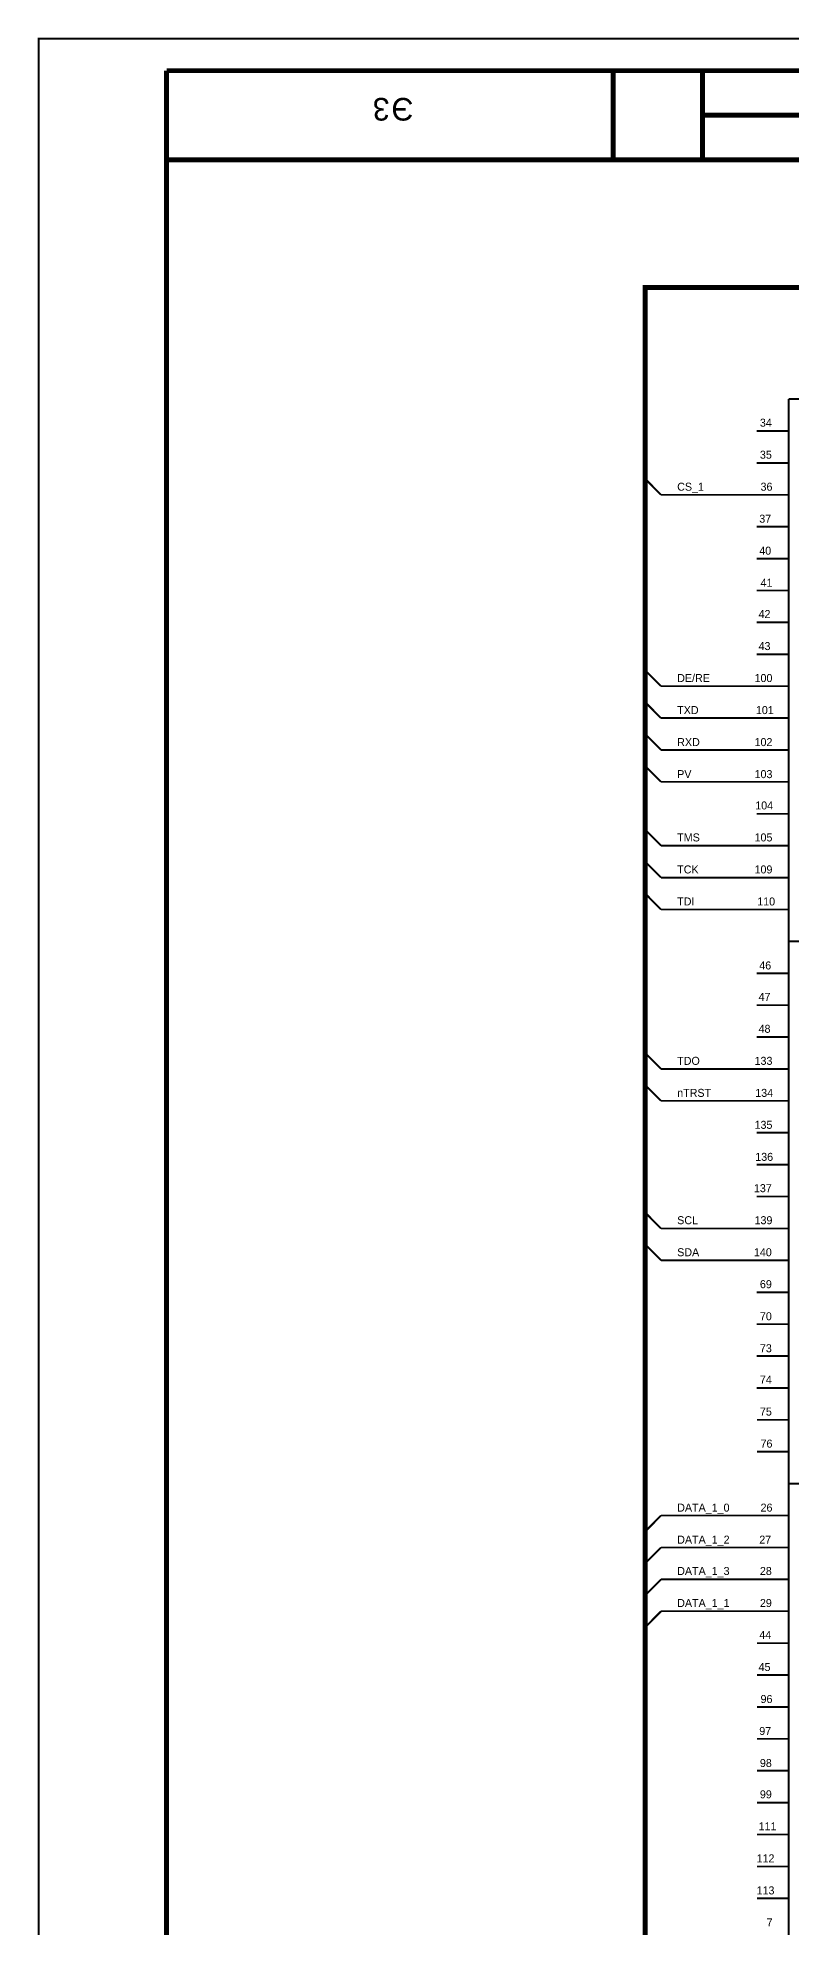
# Model space of a CAD drawing. Header units: inches. Extents: x 0 to 841, y 0 to 594.
# Drawn here: x -0.1 to 117.9, y 298 to 594.1 of the extents above; entities that cross this region are included whole.
import ezdxf

# ---------------------------------------------------------------- set-up
doc = ezdxf.new("R2010")
doc.units = ezdxf.units.IN
doc.layers.add('Sheet', color=255, linetype='Continuous')

msp = doc.modelspace()

# ---------------------------------------------------------------- linework, layer by layer
at = {"layer": 'Sheet'}
for points in [[(0, 593.97, 0.3, 0.3, 0), (841, 593.97, 0.3, 0.3, 0), (841, 0, 0.3, 0.3, 0), (0, 0, 0.3, 0.3, 0), (0, 593.97, 0.3, 0.3, 0)], [(0, 593.97, 0.3, 0.3, 0), (841, 593.97, 0.3, 0.3, 0), (841, 0, 0.3, 0.3, 0), (0, 0, 0.3, 0.3, 0), (0, 593.97, 0.3, 0.3, 0)], [(0, 593.97, 0.0991, 0.0991, 0), (0, 0, 0.0991, 0.0991, 0), (841, 0, 0.0991, 0.0991, 0), (841, 593.97, 0.0991, 0.0991, 0), (0, 593.97, 0.0991, 0.0991, 0), (0, 593.97, 0.0991, 0.0991, 0)], [(0, 593.97, 0.0991, 0.0991, 0), (0, 0, 0.0991, 0.0991, 0), (841, 0, 0.0991, 0.0991, 0), (841, 593.97, 0.0991, 0.0991, 0), (0, 593.97, 0.0991, 0.0991, 0), (0, 593.97, 0.0991, 0.0991, 0)]]:
    msp.add_lwpolyline(points, format="xyseb", close=True, dxfattribs=at)
for points in [[(20.02, 588.98, 0.749, 0.749, 0), (836.01, 588.98, 0.749, 0.749, 0)], [(20.02, 588.98, 0.749, 0.749, 0), (20.02, 4.99, 0.749, 0.749, 0)], [(90, 574.99, 0.749, 0.749, 0), (90, 588.99, 0.749, 0.749, 0)], [(104, 574.99, 0.749, 0.749, 0), (104, 588.99, 0.749, 0.749, 0)], [(104, 581.99, 0.749, 0.749, 0), (157, 581.99, 0.749, 0.749, 0)], [(20, 574.99, 0.749, 0.749, 0), (90, 574.99, 0.749, 0.749, 0)], [(90, 574.99, 0.749, 0.749, 0), (104, 574.99, 0.749, 0.749, 0)], [(104, 574.99, 0.749, 0.749, 0), (157, 574.99, 0.749, 0.749, 0)], [(95.01, 49.99, 0.749, 0.749, 0), (95.01, 49.99, 0.749, 0.749, 0), (95.01, 124.98, 0.749, 0.749, 0), (95.01, 134.99, 0.749, 0.749, 0), (95.01, 260, 0.749, 0.749, 0), (95.01, 260, 0.749, 0.749, 0), (95.01, 502.49, 0.749, 0.749, 0), (95.01, 554.99, 0.749, 0.749, 0), (490.01, 554.99, 0.749, 0.749, 0), (490.01, 182.5, 0.749, 0.749, 0)], [(117.51, 537.49, 0.3, 0.3, 0), (417.51, 537.49, 0.3, 0.3, 0)], [(117.51, 537.48, 0.3, 0.3, 0), (117.51, 107.5, 0.3, 0.3, 0)], [(117.5, 532.5, 0.3, 0.3, 0), (112.5, 532.5, 0.3, 0.3, 0)], [(117.5, 527.49, 0.3, 0.3, 0), (112.5, 527.49, 0.3, 0.3, 0)], [(95.01, 525, 0.3, 0.3, 0), (97.5, 522.49, 0.3, 0.3, 0)], [(112.5, 522.49, 0.3, 0.3, 0), (97.5, 522.49, 0.3, 0.3, 0)], [(117.5, 522.49, 0.3, 0.3, 0), (112.5, 522.49, 0.3, 0.3, 0)], [(117.5, 517.5, 0.3, 0.3, 0), (112.5, 517.5, 0.3, 0.3, 0)], [(117.5, 512.49, 0.3, 0.3, 0), (112.5, 512.49, 0.3, 0.3, 0)], [(117.5, 507.49, 0.3, 0.3, 0), (112.5, 507.49, 0.3, 0.3, 0)], [(117.5, 502.49, 0.3, 0.3, 0), (112.5, 502.49, 0.3, 0.3, 0)], [(117.5, 497.49, 0.3, 0.3, 0), (112.5, 497.49, 0.3, 0.3, 0)], [(95.01, 494.99, 0.3, 0.3, 0), (97.5, 492.5, 0.3, 0.3, 0)], [(112.5, 492.5, 0.3, 0.3, 0), (97.5, 492.5, 0.3, 0.3, 0)], [(117.5, 492.5, 0.3, 0.3, 0), (112.5, 492.5, 0.3, 0.3, 0)], [(95.01, 489.99, 0.3, 0.3, 0), (97.5, 487.49, 0.3, 0.3, 0)], [(112.5, 487.49, 0.3, 0.3, 0), (97.5, 487.49, 0.3, 0.3, 0)], [(117.5, 487.49, 0.3, 0.3, 0), (112.5, 487.49, 0.3, 0.3, 0)], [(95.01, 485, 0.3, 0.3, 0), (97.5, 482.49, 0.3, 0.3, 0)], [(95.01, 479.99, 0.3, 0.3, 0), (97.5, 477.5, 0.3, 0.3, 0)], [(112.5, 482.49, 0.3, 0.3, 0), (97.5, 482.49, 0.3, 0.3, 0)], [(117.5, 482.49, 0.3, 0.3, 0), (112.5, 482.49, 0.3, 0.3, 0)], [(112.5, 477.5, 0.3, 0.3, 0), (97.5, 477.5, 0.3, 0.3, 0)], [(117.5, 477.5, 0.3, 0.3, 0), (112.5, 477.5, 0.3, 0.3, 0)], [(117.5, 472.49, 0.3, 0.3, 0), (112.5, 472.49, 0.3, 0.3, 0)], [(95.01, 469.99, 0.3, 0.3, 0), (97.5, 467.5, 0.3, 0.3, 0)], [(95.01, 464.99, 0.3, 0.3, 0), (97.5, 462.49, 0.3, 0.3, 0)], [(112.5, 467.5, 0.3, 0.3, 0), (97.5, 467.5, 0.3, 0.3, 0)], [(117.5, 467.5, 0.3, 0.3, 0), (112.5, 467.5, 0.3, 0.3, 0)], [(112.5, 462.49, 0.3, 0.3, 0), (97.5, 462.49, 0.3, 0.3, 0)], [(117.5, 462.49, 0.3, 0.3, 0), (112.5, 462.49, 0.3, 0.3, 0)], [(95.01, 460, 0.3, 0.3, 0), (97.5, 457.49, 0.3, 0.3, 0)], [(112.5, 457.49, 0.3, 0.3, 0), (97.5, 457.49, 0.3, 0.3, 0)], [(117.5, 457.49, 0.3, 0.3, 0), (112.5, 457.49, 0.3, 0.3, 0)], [(117.51, 452.49, 0.3, 0.3, 0), (287.51, 452.49, 0.3, 0.3, 0)], [(117.5, 447.49, 0.3, 0.3, 0), (112.5, 447.49, 0.3, 0.3, 0)], [(117.5, 442.49, 0.3, 0.3, 0), (112.5, 442.49, 0.3, 0.3, 0)], [(117.5, 437.5, 0.3, 0.3, 0), (112.5, 437.5, 0.3, 0.3, 0)], [(95.01, 435, 0.3, 0.3, 0), (97.5, 432.49, 0.3, 0.3, 0)], [(112.5, 432.49, 0.3, 0.3, 0), (97.5, 432.49, 0.3, 0.3, 0)], [(117.5, 432.49, 0.3, 0.3, 0), (112.5, 432.49, 0.3, 0.3, 0)], [(95.01, 429.99, 0.3, 0.3, 0), (97.5, 427.5, 0.3, 0.3, 0)], [(112.5, 427.5, 0.3, 0.3, 0), (97.5, 427.5, 0.3, 0.3, 0)], [(117.5, 427.5, 0.3, 0.3, 0), (112.5, 427.5, 0.3, 0.3, 0)], [(117.5, 422.49, 0.3, 0.3, 0), (112.5, 422.49, 0.3, 0.3, 0)], [(117.5, 417.49, 0.3, 0.3, 0), (112.5, 417.49, 0.3, 0.3, 0)], [(117.5, 412.5, 0.3, 0.3, 0), (112.5, 412.5, 0.3, 0.3, 0)], [(95.01, 410, 0.3, 0.3, 0), (97.5, 407.49, 0.3, 0.3, 0)], [(112.5, 407.49, 0.3, 0.3, 0), (97.5, 407.49, 0.3, 0.3, 0)], [(117.5, 407.49, 0.3, 0.3, 0), (112.5, 407.49, 0.3, 0.3, 0)], [(95.01, 405, 0.3, 0.3, 0), (97.5, 402.5, 0.3, 0.3, 0)], [(112.5, 402.5, 0.3, 0.3, 0), (97.5, 402.5, 0.3, 0.3, 0)], [(117.5, 402.5, 0.3, 0.3, 0), (112.5, 402.5, 0.3, 0.3, 0)], [(117.5, 397.5, 0.3, 0.3, 0), (112.5, 397.5, 0.3, 0.3, 0)], [(117.5, 392.49, 0.3, 0.3, 0), (112.5, 392.49, 0.3, 0.3, 0)], [(117.5, 387.5, 0.3, 0.3, 0), (112.5, 387.5, 0.3, 0.3, 0)], [(117.5, 382.49, 0.3, 0.3, 0), (112.5, 382.49, 0.3, 0.3, 0)], [(117.51, 377.5, 0.3, 0.3, 0), (112.51, 377.5, 0.3, 0.3, 0)], [(117.51, 372.49, 0.3, 0.3, 0), (112.51, 372.49, 0.3, 0.3, 0)], [(117.51, 367.49, 0.3, 0.3, 0), (287.51, 367.49, 0.3, 0.3, 0)], [(95.01, 359.99, 0.3, 0.3, 0), (97.51, 362.5, 0.3, 0.3, 0)], [(112.51, 362.5, 0.3, 0.3, 0), (97.51, 362.5, 0.3, 0.3, 0)], [(117.51, 362.5, 0.3, 0.3, 0), (112.51, 362.5, 0.3, 0.3, 0)], [(95.01, 355, 0.3, 0.3, 0), (97.51, 357.49, 0.3, 0.3, 0)], [(112.51, 357.49, 0.3, 0.3, 0), (97.51, 357.49, 0.3, 0.3, 0)], [(117.51, 357.49, 0.3, 0.3, 0), (112.51, 357.49, 0.3, 0.3, 0)], [(95.01, 349.99, 0.3, 0.3, 0), (97.51, 352.49, 0.3, 0.3, 0)], [(112.51, 352.49, 0.3, 0.3, 0), (97.51, 352.49, 0.3, 0.3, 0)], [(117.51, 352.49, 0.3, 0.3, 0), (112.51, 352.49, 0.3, 0.3, 0)], [(95.01, 344.99, 0.3, 0.3, 0), (97.51, 347.5, 0.3, 0.3, 0)], [(112.51, 347.5, 0.3, 0.3, 0), (97.51, 347.5, 0.3, 0.3, 0)], [(117.51, 347.5, 0.3, 0.3, 0), (112.51, 347.5, 0.3, 0.3, 0)], [(117.51, 342.49, 0.3, 0.3, 0), (112.51, 342.49, 0.3, 0.3, 0)], [(117.51, 337.49, 0.3, 0.3, 0), (112.51, 337.49, 0.3, 0.3, 0)], [(117.51, 332.5, 0.3, 0.3, 0), (112.51, 332.5, 0.3, 0.3, 0)], [(117.51, 327.49, 0.3, 0.3, 0), (112.51, 327.49, 0.3, 0.3, 0)], [(117.51, 322.49, 0.3, 0.3, 0), (112.51, 322.49, 0.3, 0.3, 0)], [(117.51, 317.5, 0.3, 0.3, 0), (112.51, 317.5, 0.3, 0.3, 0)], [(117.51, 312.5, 0.3, 0.3, 0), (112.51, 312.5, 0.3, 0.3, 0)], [(117.51, 307.49, 0.3, 0.3, 0), (112.51, 307.49, 0.3, 0.3, 0)], [(117.51, 302.49, 0.3, 0.3, 0), (112.51, 302.49, 0.3, 0.3, 0)]]:
    msp.add_lwpolyline(points, format="xyseb", dxfattribs=at)

# ---------------------------------------------------------------- texts
for s, p in [('3', (54.98, 584.7)), ('Э', (58.74, 584.7))]:
    msp.add_text(s, height=3.55, rotation=180, dxfattribs=at).set_placement(p)
for s, height, p in [('34', 1.254, (112.99, 533.17)), ('35', 1.254, (112.99, 528.15)), ('CS_1', 1.254, (100.03, 523.13)), ('36', 1.254, (113.09, 523.13)), ('37', 1.254, (112.89, 518.12)), ('40', 1.254, (112.89, 513.1)), ('41', 1.254, (113.09, 508.08)), ('42', 1.254, (112.78, 503.17)), ('43', 1.254, (112.78, 498.15)), ('DE/RE', 1.254, (100.03, 493.14)), ('100', 1.254, (112.15, 493.14)), ('TXD', 1.254, (100.03, 488.12)), ('101', 1.254, (112.36, 488.12)), ('RXD', 1.254, (100.03, 483.1)), ('102', 1.254, (112.15, 483.1)), ('PV', 1.254, (100.03, 478.08)), ('103', 1.254, (112.15, 478.08)), ('104', 1.254, (112.26, 473.17)), ('TMS', 1.254, (100.03, 468.16)), ('105', 1.254, (112.15, 468.16)), ('TCK', 1.254, (100.03, 463.14)), ('109', 1.254, (112.15, 463.14)), ('TDI', 1.254, (100.03, 458.12)), ('110', 1.254, (112.57, 458.12)), ('46', 1.254, (112.89, 448.09)), ('47', 1.254, (112.78, 443.17)), ('48', 1.254, (112.78, 438.16)), ('TDO', 1.254, (100.03, 433.14)), ('133', 1.254, (112.15, 433.14)), ('nTRST', 1.254, (100.03, 428.12)), ('134', 1.254, (112.26, 428.12)), ('135', 1.254, (112.15, 423.11)), ('136', 1.254, (112.26, 418.09)), ('137', 1.254, (112.05, 413.18)), ('SCL', 1.254, (100.03, 408.16)), ('139', 1.254, (112.15, 408.16)), ('SDA', 1.254, (100.03, 403.14)), ('140', 1.254, (112.05, 403.14)), ('69', 1.254, (112.99, 398.13)), ('70', 1.254, (112.99, 393.11)), ('73', 1.254, (112.99, 388.09)), ('74', 1.254, (112.99, 383.18)), ('75', 1.254, (112.99, 378.16)), ('76', 1.254, (113.09, 373.14)), ('DATA_1_0', 1.254, (100.03, 363.11)), ('26', 1.254, (113.09, 363.11)), ('DATA_1_2', 1.254, (100.03, 358.09)), ('27', 1.254, (112.89, 358.09)), ('DATA_1_3', 1.254, (100.03, 353.18)), ('28', 1.254, (112.99, 353.18)), ('DATA_1_1', 1.254, (100.03, 348.16)), ('29', 1.254, (112.99, 348.16)), ('44', 1.254, (112.89, 343.15)), ('45', 1.254, (112.78, 338.13)), ('96', 1.254, (113.09, 333.11)), ('97', 1.254, (112.89, 328.1)), ('98', 1.254, (112.99, 323.08)), ('99', 1.254, (112.99, 318.17)), ('111', 1.254, (112.78, 313.15)), ('112', 1.254, (112.47, 308.13)), ('113', 1.254, (112.47, 303.11)), ('7', 1.25, (114.04, 298.1))]:
    msp.add_text(s, height=height, dxfattribs=at).set_placement(p)

doc.saveas('drawing.dxf')
